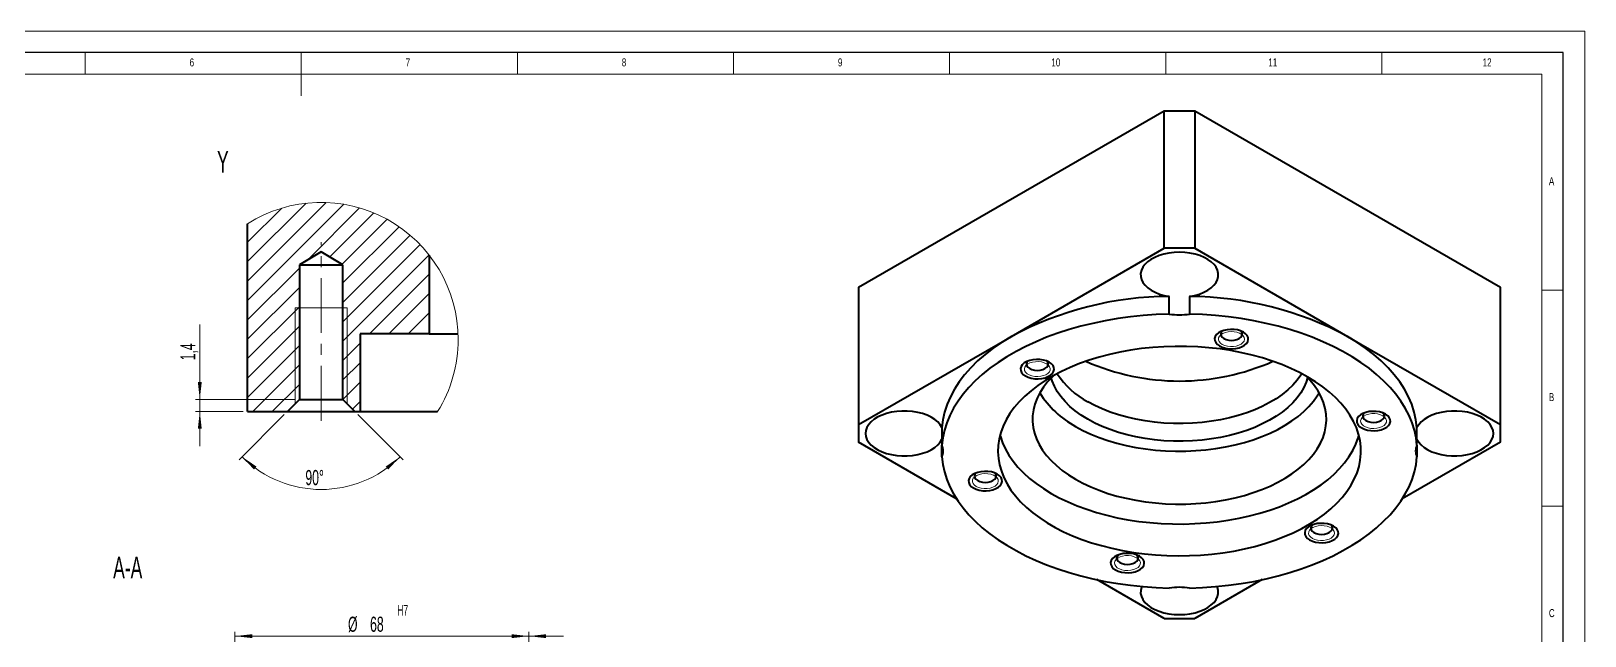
# Model space of a CAD drawing. Header units: millimetres. Extents: x 0 to 594, y 0 to 420.
# Drawn here: x 234.5 to 594, y 279.9 to 420 of the extents above; entities that cross this region are included whole.
import ezdxf

# ---------------------------------------------------------------- set-up
doc = ezdxf.new("R2010")
doc.units = ezdxf.units.MM
doc.linetypes.add('CENTERX2', pattern=[20.32, 12.7, -2.54, 2.54, -2.54])
doc.styles.add('SLDTEXTSTYLE1', font='TXT', dxfattribs={"width": 0.605})
doc.styles.add('SLDTEXTSTYLE3', font='TXT', dxfattribs={"width": 0.75})
doc.dimstyles.new('SLDDIMSTYLE14', dxfattribs={"dimtxt": 3.5, "dimasz": 4, "dimexe": 0, "dimexo": 0.0625, "dimgap": 0.875, "dimtad": 1, "dimlfac": 0.5, "dimrnd": 1e-09, "dimzin": 12, "dimdsep": 46, "dimtxsty": 'SLDTEXTSTYLE1', "dimsah": 1, "dimcen": 0.09, "dimadec": 0, "dimazin": 0, "dimtfac": 1, "dimtdec": 1, "dimtofl": 0, "dimtmove": 0, "dimatfit": 3, "dimfxl": 1, "dimfrac": 2, "dimtolj": 1, "dimtzin": 12, "dimarcsym": 0})
doc.dimstyles.new('SLDDIMSTYLE15', dxfattribs={"dimtxt": 3.5, "dimasz": 4, "dimexe": 0, "dimexo": 0.0625, "dimgap": 0.875, "dimtad": 1, "dimdec": 4, "dimlfac": 0.5, "dimzin": 12, "dimdsep": 46, "dimtxsty": 'SLDTEXTSTYLE1', "dimsah": 1, "dimcen": 0.09, "dimazin": 0, "dimtfac": 1, "dimtdec": 1, "dimtofl": 0, "dimtmove": 0, "dimatfit": 3, "dimfxl": 1, "dimfrac": 2, "dimtolj": 1, "dimtzin": 12, "dimarcsym": 0})
doc.dimstyles.new('SLDDIMSTYLE3', dxfattribs={"dimtxt": 3.5, "dimasz": 4, "dimexe": 0, "dimexo": 0.0625, "dimgap": 0.875, "dimtad": 1, "dimrnd": 1e-09, "dimzin": 12, "dimdsep": 46, "dimtxsty": 'SLDTEXTSTYLE1', "dimsah": 1, "dimcen": 0.09, "dimadec": 0, "dimazin": 0, "dimtfac": 1, "dimtdec": 1, "dimtofl": 0, "dimtmove": 0, "dimatfit": 3, "dimfxl": 1, "dimfrac": 2, "dimtolj": 1, "dimtzin": 12, "dimarcsym": 0})

# ---------------------------------------------------------------- blocks, each defined once
blk = doc.blocks.new('*D27')
at = {"color": 7, "linetype": 'Continuous', "lineweight": 15}
for p, q in [((281.65, 222.9), (281.65, 280.9)), ((349.65, 222.9), (349.65, 280.9)), ((281.65, 279.9), (349.65, 279.9)), ((349.65, 279.9), (357.65, 279.9))]:
    blk.add_line(p, q, dxfattribs=at)
for points in [[(281.65, 279.9), (285.65, 279.45), (285.65, 280.35)], [(349.65, 279.9), (345.65, 280.35), (345.65, 279.45)], [(349.65, 279.9), (353.65, 279.45), (353.65, 280.35)]]:
    blk.add_solid(points, dxfattribs=at)
at = {"color": 7, "linetype": 'Continuous', "lineweight": 15, "attachment_point": 1, "style": 'SLDTEXTSTYLE1'}
for s, insert, char_height in [('%%c', (307.82, 284.41), 3.5), ('68', (312.92, 284.41), 3.5), ('H7', (319.19, 287.11), 2.45)]:
    blk.add_mtext(s, dxfattribs=dict(at, insert=insert, char_height=char_height))
blk = doc.blocks.new('SW_HATCH_0')
at = {"color": 0, "linetype": 'Continuous', "lineweight": 0}
for p, q in [((0, -8.98), (18.19, 9.21)), ((0, -4.49), (13.53, 9.04)), ((0, -13.47), (22.26, 8.79)), ((0, 0), (7.9, 7.9)), ((13.92, -4.04), (25.91, 7.95)), ((19.04, -3.41), (29.23, 6.78)), ((21.84, -5.1), (32.26, 5.32)), ((22, -9.43), (35.04, 3.61)), ((22, -13.92), (37.58, 1.65)), ((22, -18.41), (39.89, -0.52)), ((22, -22.9), (41.97, -2.93)), ((0, -17.96), (12, -5.96)), ((0, -22.45), (12, -10.45)), ((28.2, -21.19), (42, -7.39)), ((32.69, -21.19), (42, -11.88)), ((0, -26.94), (12, -14.94)), ((37.18, -21.19), (42, -16.37)), ((0, -31.43), (12, -19.43)), ((41.67, -21.19), (42, -20.86)), ((0, -35.92), (12, -23.92)), ((22, -27.39), (26, -23.39)), ((1.22, -39.19), (12, -28.41)), ((22, -31.88), (26, -27.88)), ((5.71, -39.19), (12, -32.9)), ((22, -36.37), (26, -32.37)), ((24.23, -38.63), (26, -36.86))]:
    blk.add_line(p, q, dxfattribs=at)
blk = doc.blocks.new('*D84')
at = {"color": 7, "linetype": 'Continuous', "lineweight": 15}
for p, q in [((273.52, 334.71), (273.52, 352.02)), ((295.59, 334.71), (272.52, 334.71)), ((273.52, 334.71), (273.52, 331.91)), ((283.59, 331.91), (272.52, 331.91)), ((273.52, 331.91), (273.52, 323.91))]:
    blk.add_line(p, q, dxfattribs=at)
for points in [[(273.52, 334.71), (273.97, 338.71), (273.07, 338.71)], [(273.52, 331.91), (273.07, 327.91), (273.97, 327.91)]]:
    blk.add_solid(points, dxfattribs=at)
at = {"color": 7, "linetype": 'Continuous', "lineweight": 15, "insert": (269.01, 343.76), "char_height": 3.5, "attachment_point": 1, "rotation": 90, "style": 'SLDTEXTSTYLE1'}
blk.add_mtext('1,4', dxfattribs=at)
blk = doc.blocks.new('*D85')
at = {"color": 7, "linetype": 'Continuous', "lineweight": 15}
for p, q in [((293.08, 331.2), (282.61, 320.72)), ((310.1, 331.2), (320.57, 320.72))]:
    blk.add_line(p, q, dxfattribs=at)
blk.add_arc((301.59, 339.71), 25.85, 225, 315, dxfattribs=at)
for points in [[(283.31, 321.43), (286.06, 318.48), (286.64, 319.17)], [(319.86, 321.43), (316.53, 319.17), (317.12, 318.48)]]:
    blk.add_solid(points, dxfattribs=at)
at = {"color": 7, "linetype": 'Continuous', "lineweight": 15, "insert": (297.95, 318.37), "char_height": 3.5, "attachment_point": 1, "style": 'SLDTEXTSTYLE1'}
blk.add_mtext('90°', dxfattribs=at)

msp = doc.modelspace()

# ---------------------------------------------------------------- linework, layer by layer
at = {"color": 7, "linetype": 'Continuous', "lineweight": 0}
for p, q in [((594, 420), (0, 420)), ((594, 77.25), (594, 420)), ((247, 410), (247, 415)), ((297, 415), (297, 405)), ((347, 410), (347, 415)), ((397, 415), (397, 410)), ((447, 410), (447, 415)), ((497, 415), (497, 410)), ((547, 410), (547, 415)), ((584, 410), (10, 410)), ((584, 74.25), (584, 410)), ((584, 360), (589, 360)), ((295.58888, 355.90523), (295.58888, 333.70523)), ((296.58888, 355.90523), (295.58888, 355.90523)), ((306.58888, 355.90523), (296.58888, 355.90523)), ((307.58888, 355.90523), (306.58888, 355.90523)), ((307.58888, 333.70523), (307.58888, 355.90523)), ((589, 310), (584, 310))]:
    msp.add_line(p, q, dxfattribs=at)
at = {"color": 7, "linetype": 'Continuous', "lineweight": 30}
for p, q in [((589, 415), (5, 415)), ((589, 74.25), (589, 415))]:
    msp.add_line(p, q, dxfattribs=at)
at = {"color": 7, "linetype": 'Continuous', "lineweight": 40}
for p, q in [((425.94128, 360.72341), (496.65196, 401.54382)), ((496.65196, 369.69873), (496.65196, 401.54382)), ((496.65196, 401.54382), (503.72302, 401.54382)), ((503.72302, 401.54382), (503.72302, 369.69873)), ((503.72302, 401.54382), (574.4337, 360.72341)), ((284.58888, 341.90523), (284.58888, 375.39132)), ((301.58888, 368.90954), (296.58888, 365.90523)), ((306.58888, 365.90523), (301.58888, 368.90954)), ((326.58888, 368.1359), (326.58888, 349.90523)), ((461.29662, 349.28853), (496.65196, 369.69873)), ((503.72302, 369.69873), (496.65196, 369.69873)), ((503.72302, 369.69873), (539.07836, 349.28853)), ((296.58888, 365.90523), (296.58888, 334.70523)), ((296.58888, 365.90523), (306.58888, 365.90523)), ((306.58888, 334.70523), (306.58888, 365.90523)), ((425.94128, 360.72341), (425.94128, 328.87832)), ((574.4337, 328.87832), (574.4337, 360.72341)), ((497.84407, 354.47659), (497.84407, 358.55929)), ((502.53091, 358.55929), (502.53091, 354.47659)), ((326.58888, 349.90523), (310.58888, 349.90523)), ((310.58888, 349.90523), (310.58888, 331.90523)), ((326.58888, 349.90523), (333.2849, 349.90523)), ((425.94128, 328.87832), (461.29662, 349.28853)), ((539.07836, 349.28853), (574.4337, 328.87832)), ((284.58888, 331.90523), (284.58888, 341.90523)), ((296.58888, 334.70523), (293.78888, 331.90523)), ((296.58888, 334.70523), (306.58888, 334.70523)), ((309.38889, 331.90523), (306.58888, 334.70523)), ((284.58888, 331.90523), (293.78888, 331.90523)), ((293.78888, 331.90523), (309.38889, 331.90523)), ((309.38889, 331.90523), (310.58888, 331.90523)), ((310.58888, 331.90523), (328.55776, 331.90523)), ((425.94128, 328.87832), (425.94128, 324.79628)), ((445.23743, 328.19013), (445.23743, 324.10742)), ((555.13754, 324.10742), (555.13754, 328.19013)), ((574.4337, 324.79628), (574.4337, 328.87832)), ((448.62962, 311.69858), (425.94128, 324.79628)), ((445.23743, 321.40177), (445.23743, 324.10742)), ((574.4337, 324.79628), (551.74536, 311.69858)), ((555.13754, 324.10742), (555.13754, 321.40177)), ((496.65196, 283.97588), (481.03583, 292.99087)), ((519.33915, 292.99087), (503.72302, 283.97588)), ((496.65196, 283.97588), (503.72302, 283.97588))]:
    msp.add_line(p, q, dxfattribs=at)
at = {"color": 7, "linetype": 'CENTERX2', "lineweight": 0}
msp.add_line((301.58888, 329.78122), (301.58888, 371.11572), dxfattribs=at)
at = {"color": 7, "linetype": 'Continuous', "lineweight": 40, "flags": 128}
for points in [[(502.53091, 358.55929), (503.69616, 358.79117), (504.79561, 359.11277), (505.80864, 359.51808), (506.71624, 359.99949), (507.5014, 360.54797), (508.14938, 361.15324), (508.64803, 361.80393), (508.98802, 362.48786), (509.16294, 363.19219), (509.16953, 363.90371), (509.00767, 364.60907), (508.68038, 365.29506), (508.19381, 365.9488), (507.55708, 366.55803), (506.78213, 367.11132), (505.8835, 367.59831), (504.87804, 368.00985), (503.78461, 368.33823), (502.62372, 368.57728), (501.41714, 368.72253), (500.18749, 368.77126), (498.95784, 368.72253), (497.75126, 368.57728), (496.59037, 368.33823), (495.49694, 368.00985), (494.49148, 367.59831), (493.59285, 367.11132), (492.8179, 366.55803), (492.18117, 365.9488), (491.6946, 365.29506), (491.36731, 364.60907), (491.20545, 363.90371), (491.21204, 363.19219), (491.38696, 362.48786), (491.72695, 361.80393), (492.2256, 361.15324), (492.87358, 360.54797), (493.65874, 359.99949), (494.56634, 359.51808), (495.57937, 359.11277), (496.67882, 358.79117), (497.84407, 358.55929)], [(497.84407, 354.47659), (494.82576, 354.35419), (491.82368, 354.13615), (488.8469, 353.82314), (485.90446, 353.4161), (483.00523, 352.91627), (480.15801, 352.32514), (477.37141, 351.64453), (474.65387, 350.87648), (472.0136, 350.02331), (469.4586, 349.08762), (466.99659, 348.07223), (464.63505, 346.98022), (462.3811, 345.81489), (460.24157, 344.57977), (458.22294, 343.27859), (456.33131, 341.91529), (454.57242, 340.49401), (452.95157, 339.01904), (451.47369, 337.49485), (450.14324, 335.92604), (448.96425, 334.31737), (447.94029, 332.6737), (447.07445, 331.00002), (446.36936, 329.30138), (445.82715, 327.58292), (445.44946, 325.84986), (445.23743, 324.10742)], [(555.13754, 324.10742), (554.92552, 325.84986), (554.54783, 327.58292), (554.00562, 329.30138), (553.30053, 331.00002), (552.43469, 332.6737), (551.41073, 334.31737), (550.23174, 335.92604), (548.90129, 337.49485), (547.42341, 339.01904), (545.80256, 340.49401), (544.04367, 341.91529), (542.15204, 343.27859), (540.13341, 344.57977), (537.99388, 345.81489), (535.73993, 346.98022), (533.37838, 348.07223), (530.91638, 349.08762), (528.36138, 350.02331), (525.72111, 350.87648), (523.00357, 351.64453), (520.21697, 352.32514), (517.36975, 352.91627), (514.47052, 353.4161), (511.52808, 353.82314), (508.5513, 354.13615), (505.54922, 354.35419), (502.53091, 354.47659)], [(461.29662, 349.28853), (459.13919, 347.9698), (457.11574, 346.5821), (455.23286, 345.12995), (453.4967, 343.61811), (451.91292, 342.0515), (450.4867, 340.43524), (449.22269, 338.77459), (448.12501, 337.07498), (447.19725, 335.34197), (446.44244, 333.58119), (445.86304, 331.7984), (445.46093, 329.99943), (445.23743, 328.19013)], [(514.98029, 350.27579), (514.34667, 350.572), (513.62021, 350.78568), (512.83267, 350.9075), (512.01846, 350.93213), (511.21318, 350.8585), (510.45201, 350.68983), (509.76823, 350.43348), (509.19171, 350.10066), (508.74765, 349.70592), (508.45546, 349.2665), (508.32792, 348.80162), (508.37059, 348.33159), (508.58161, 347.87696), (508.95176, 347.45758), (509.46486, 347.0918), (510.09848, 346.79559), (510.82494, 346.58191), (511.61248, 346.46009), (512.42669, 346.43546), (513.23197, 346.50909), (513.99314, 346.67776), (514.67693, 346.93411), (515.25344, 347.26693), (515.6975, 347.66167), (515.98969, 348.10108), (516.11723, 348.56596), (516.07456, 349.03599), (515.86354, 349.49063), (515.49339, 349.91001), (514.98029, 350.27579)], [(510.07052, 350.56141), (510.05751, 350.54856), (509.80776, 350.20048), (509.72258, 349.82695), (509.80776, 349.45342), (510.05751, 349.10534), (510.45481, 348.80644), (510.97258, 348.57709), (511.57553, 348.43291), (512.22258, 348.38373), (512.86962, 348.43291), (513.47258, 348.57709), (513.99034, 348.80644), (514.38764, 349.10534), (514.63739, 349.45342), (514.72258, 349.82695), (514.63739, 350.20048), (514.38764, 350.54856), (514.37463, 350.56141)], [(555.13754, 328.19013), (554.91405, 329.99943), (554.51194, 331.7984), (553.93254, 333.58119), (553.17773, 335.34197), (552.24997, 337.07498), (551.15229, 338.77459), (549.88828, 340.43524), (548.46206, 342.0515), (546.87828, 343.61811), (545.14212, 345.12995), (543.25924, 346.5821), (541.23579, 347.9698), (539.07836, 349.28853)], [(529.88597, 339.89917), (527.98218, 340.93188), (525.97086, 341.89426), (523.85978, 342.78259), (521.65712, 343.59345), (519.3714, 344.32367), (517.01146, 344.97046), (514.58643, 345.53129), (512.10569, 346.00401), (509.57885, 346.38677), (507.01567, 346.67811), (504.42608, 346.8769), (501.82008, 346.98236), (499.20778, 346.99408), (496.59925, 346.91203), (494.00462, 346.73652), (491.4339, 346.46823), (488.89705, 346.1082), (486.40388, 345.65781), (483.96404, 345.11881), (481.58696, 344.4933), (479.28184, 343.78368), (477.0576, 342.9927), (474.92285, 342.12342), (472.88584, 341.17922), (470.95446, 340.16372), (469.13618, 339.08088), (467.43802, 337.93487), (465.86657, 336.73014), (464.42789, 335.47134), (463.12757, 334.16333), (461.97062, 332.81119), (460.96153, 331.42014), (460.10419, 329.99557), (459.40193, 328.54298), (458.85746, 327.068), (458.47288, 325.57633), (458.2497, 324.07375), (458.18876, 322.56606), (458.29031, 321.0591), (458.55395, 319.5587), (458.97866, 318.07066), (459.5628, 316.60075), (460.30411, 315.15464), (461.19972, 313.73794), (462.24616, 312.35611), (463.4394, 311.01452), (464.7748, 309.71835), (466.24721, 308.47262), (467.85093, 307.28214), (469.57975, 306.15151), (471.42699, 305.08513), (473.38549, 304.0871), (475.4477, 303.16129), (477.6056, 302.31129), (479.85088, 301.54037), (482.17484, 300.85154), (484.56848, 300.24744), (487.02255, 299.73041), (489.52755, 299.30246), (492.07379, 298.96525), (494.65142, 298.72006), (497.25048, 298.56787), (499.86089, 298.50925), (502.47257, 298.54443), (505.07541, 298.67327), (507.65933, 298.89528), (510.21435, 299.20959), (512.73058, 299.615), (515.19828, 300.10993), (517.60791, 300.69247), (519.95014, 301.36036), (522.21591, 302.11102), (524.39646, 302.94155), (526.48335, 303.84873), (528.46851, 304.82906), (530.34425, 305.87873), (532.10332, 306.99369), (533.73892, 308.16963), (535.24471, 309.402), (536.61487, 310.68602), (537.8441, 312.01674), (538.92764, 313.389), (539.86131, 314.79749), (540.64149, 316.23677), (541.26516, 317.70126), (541.7299, 319.1853), (542.03393, 320.68315), (542.17606, 322.18902), (542.15575, 323.69707), (541.97307, 325.20148), (541.62872, 326.69642), (541.12405, 328.17612), (540.46101, 329.63483), (539.64215, 331.06693), (538.67065, 332.46687), (537.55027, 333.82923), (536.28534, 335.14875), (534.88076, 336.42032), (533.34195, 337.63902), (531.67487, 338.80013), (529.88597, 339.89917)], [(470.06474, 343.32808), (469.43112, 343.62429), (468.70466, 343.83797), (467.91712, 343.95979), (467.10291, 343.98442), (466.29763, 343.91079), (465.53646, 343.74212), (464.85267, 343.48577), (464.27616, 343.15295), (463.8321, 342.75821), (463.53991, 342.3188), (463.41237, 341.85392), (463.45504, 341.38389), (463.66606, 340.92925), (464.03621, 340.50987), (464.54931, 340.14409), (465.18293, 339.84789), (465.90939, 339.6342), (466.69693, 339.51238), (467.51113, 339.48775), (468.31642, 339.56138), (469.07759, 339.73005), (469.76138, 339.9864), (470.33789, 340.31922), (470.78195, 340.71396), (471.07414, 341.15338), (471.20168, 341.61826), (471.15901, 342.08829), (470.94799, 342.54292), (470.57784, 342.9623), (470.06474, 343.32808)], [(465.15497, 343.61371), (465.14196, 343.60085), (464.89221, 343.25278), (464.80702, 342.87924), (464.89221, 342.50571), (465.14196, 342.15763), (465.53926, 341.85873), (466.05702, 341.62938), (466.65998, 341.4852), (467.30703, 341.43602), (467.95407, 341.4852), (468.55702, 341.62938), (469.07479, 341.85873), (469.47209, 342.15763), (469.72184, 342.50571), (469.80703, 342.87924), (469.72184, 343.25278), (469.47209, 343.60085), (469.45908, 343.61371)], [(471.0464, 340.21502), (470.79166, 339.96622), (469.68301, 338.77195), (468.71973, 337.53637), (467.90641, 336.26537), (467.24692, 334.965), (466.74441, 333.64147), (466.40127, 332.30108), (466.21914, 330.95022), (466.19889, 329.59532), (466.3406, 328.24284), (466.64361, 326.89922), (467.10647, 325.57088), (467.72698, 324.26414), (468.50218, 322.98523), (469.42837, 321.74023), (470.50114, 320.53509), (471.71538, 319.37555), (473.06531, 318.26713), (474.54448, 317.21512), (476.14586, 316.22453)], [(478.97429, 330.10546), (477.46557, 331.0433), (476.08095, 332.04292), (474.82799, 333.09883), (473.71353, 334.20528), (472.74367, 335.35622), (471.9237, 336.54537), (471.25809, 337.76622), (470.75049, 339.01213), (470.53844, 339.7103)], [(476.14586, 316.22453), (477.8618, 315.30007), (479.68414, 314.44617), (481.60418, 313.66687), (483.61279, 312.9659), (485.70037, 312.3466), (487.857, 311.81192), (490.07239, 311.36441), (492.33598, 311.0062), (494.63698, 310.739), (496.96444, 310.56407), (499.30725, 310.48226), (501.65426, 310.49396), (503.99428, 310.5991), (506.31616, 310.79719), (508.60883, 311.08728), (510.86138, 311.46799), (513.06305, 311.93751), (515.20337, 312.4936), (517.27213, 313.13361), (519.25948, 313.85449), (521.15593, 314.6528), (522.95247, 315.52474), (524.64051, 316.46615), (526.21203, 317.47256), (527.65953, 318.53915), (528.97611, 319.66086), (530.1555, 320.83232), (531.19208, 322.04797), (532.08091, 323.30201), (532.81776, 324.58846), (533.3991, 325.90119), (533.82218, 327.23395), (534.08497, 328.58038), (534.18622, 329.93407), (534.12546, 331.28856), (533.90296, 332.63741), (533.5198, 333.97418), (532.97779, 335.29251), (532.27952, 336.58611), (531.42832, 337.84882), (530.42824, 339.07461), (529.32858, 340.21502)], [(528.47964, 340.67428), (528.2606, 340.32755), (527.4027, 339.14736), (526.39616, 338.00696), (525.24648, 336.91259), (523.95994, 335.87022), (522.54356, 334.88555), (521.00507, 333.96396), (519.35289, 333.11047), (517.59604, 332.32975), (515.7441, 331.62607), (513.8072, 331.00327), (511.79592, 330.46474), (509.72123, 330.01344), (507.59448, 329.65182), (505.42726, 329.38186), (503.23144, 329.20503), (501.01898, 329.1223), (498.80199, 329.13413), (496.59256, 329.24044), (494.40276, 329.44066), (492.24456, 329.7337), (490.12975, 330.11794), (488.06986, 330.5913), (486.07616, 331.15119), (484.15952, 331.79455), (482.33043, 332.51787), (480.59887, 333.3172), (478.97429, 334.18816)], [(529.83654, 339.7103), (529.51257, 338.69867), (528.96517, 337.4584), (528.2606, 336.24485), (527.4027, 335.06465), (526.39616, 333.92425), (525.24648, 332.82988), (523.95994, 331.78752), (522.54356, 330.80285), (521.00507, 329.88125), (519.35289, 329.02777), (517.59604, 328.24705), (515.7441, 327.54337), (513.8072, 326.92056), (511.79592, 326.38204), (509.72123, 325.93073), (507.59448, 325.56911), (505.42726, 325.29915), (503.23144, 325.12233), (501.01898, 325.0396), (498.80199, 325.05142), (496.59256, 325.15774), (494.40276, 325.35796), (492.24456, 325.65099), (490.12975, 326.03524), (488.06986, 326.5086), (486.07616, 327.06849), (484.15952, 327.71185), (482.33043, 328.43517), (480.59887, 329.23449), (478.97429, 330.10546)], [(476.14586, 328.47264), (477.8618, 327.54818), (479.68414, 326.69428), (481.60418, 325.91498), (483.61279, 325.21401), (485.70037, 324.59471), (487.857, 324.06004), (490.07239, 323.61252), (492.33598, 323.25431), (494.63698, 322.98711), (496.96444, 322.81218), (499.30725, 322.73037), (501.65426, 322.74207), (503.99428, 322.84721), (506.31616, 323.0453), (508.60883, 323.33539), (510.86138, 323.71611), (513.06305, 324.18563), (515.20337, 324.74172), (517.27213, 325.38172), (519.25948, 326.1026), (521.15593, 326.90091), (522.95247, 327.77285), (524.64051, 328.71427), (526.21203, 329.72067), (527.65953, 330.78726), (528.97611, 331.90897), (530.1555, 333.08044), (531.19208, 334.29608), (532.08091, 335.55012), (532.49017, 336.22752)], [(445.23743, 328.19013), (444.83578, 328.86282), (444.27868, 329.49752), (443.57658, 330.08232), (442.74267, 330.60627), (441.79257, 331.05953), (440.74411, 331.4336), (439.61695, 331.72147), (438.43223, 331.91774), (437.21216, 332.01872), (435.97964, 332.02253), (434.75778, 331.92908), (433.56949, 331.74014), (432.43706, 331.45925), (431.38172, 331.09167), (430.42328, 330.64431), (429.5797, 330.12554), (428.86682, 329.5451), (428.29799, 328.91388), (427.88389, 328.24371), (427.63228, 327.54716), (427.54788, 326.8373), (427.63228, 326.12744), (427.88389, 325.4309), (428.29799, 324.76073), (428.86682, 324.1295), (429.5797, 323.54906), (430.42328, 323.0303), (431.38172, 322.58293), (432.43706, 322.21535), (433.56949, 321.93446), (434.75778, 321.74552), (435.97964, 321.65208), (437.21216, 321.65588), (438.43223, 321.75687), (439.61695, 321.95314), (440.74411, 322.241), (441.79257, 322.61507), (442.74267, 323.06833), (443.57658, 323.59228), (444.27868, 324.17709), (444.83578, 324.81179), (445.23743, 325.48448)], [(547.86076, 331.2943), (547.22713, 331.59051), (546.50068, 331.80419), (545.71314, 331.92601), (544.89893, 331.95064), (544.09365, 331.87701), (543.33248, 331.70834), (542.64869, 331.45199), (542.07217, 331.11917), (541.62812, 330.72443), (541.33593, 330.28502), (541.20839, 329.82014), (541.25106, 329.35011), (541.46208, 328.89547), (541.83222, 328.47609), (542.34532, 328.11031), (542.97895, 327.8141), (543.7054, 327.60042), (544.49295, 327.4786), (545.30715, 327.45397), (546.11243, 327.5276), (546.8736, 327.69627), (547.55739, 327.95262), (548.13391, 328.28544), (548.57797, 328.68018), (548.87015, 329.11959), (548.9977, 329.58447), (548.95502, 330.05451), (548.744, 330.50914), (548.37386, 330.92852), (547.86076, 331.2943)], [(542.95098, 331.57992), (542.93798, 331.56707), (542.68823, 331.21899), (542.60304, 330.84546), (542.68823, 330.47193), (542.93798, 330.12385), (543.33527, 329.82495), (543.85304, 329.5956), (544.45599, 329.45142), (545.10304, 329.40224), (545.75009, 329.45142), (546.35304, 329.5956), (546.87081, 329.82495), (547.2681, 330.12385), (547.51786, 330.47193), (547.60304, 330.84546), (547.51785, 331.21899), (547.2681, 331.56707), (547.2551, 331.57992)], [(555.13754, 325.48448), (555.5392, 324.81179), (556.0963, 324.17709), (556.7984, 323.59228), (557.63231, 323.06833), (558.58241, 322.61507), (559.63087, 322.241), (560.75803, 321.95314), (561.94275, 321.75687), (563.16282, 321.65588), (564.39534, 321.65208), (565.6172, 321.74552), (566.80549, 321.93446), (567.93792, 322.21535), (568.99326, 322.58293), (569.9517, 323.0303), (570.79528, 323.54906), (571.50816, 324.1295), (572.07699, 324.76073), (572.49109, 325.4309), (572.7427, 326.12744), (572.8271, 326.8373), (572.7427, 327.54716), (572.49109, 328.24371), (572.07699, 328.91388), (571.50816, 329.5451), (570.79528, 330.12554), (569.9517, 330.64431), (568.99326, 331.09167), (567.93792, 331.45925), (566.80549, 331.74014), (565.6172, 331.92908), (564.39534, 332.02253), (563.16282, 332.01872), (561.94275, 331.91774), (560.75803, 331.72147), (559.63087, 331.4336), (558.58241, 331.05953), (557.63231, 330.60627), (556.7984, 330.08232), (556.0963, 329.49752), (555.5392, 328.86282), (555.13754, 328.19013)], [(458.67259, 326.42903), (458.74626, 326.16164), (459.25092, 324.68195), (459.91397, 323.22323), (460.73283, 321.79113), (461.70433, 320.3912), (462.82471, 319.02883), (464.08964, 317.70931), (465.49422, 316.43774), (467.03303, 315.21905), (468.70011, 314.05793), (470.48901, 312.9589)], [(470.48901, 312.9589), (472.3928, 311.92619), (474.40412, 310.96381), (476.5152, 310.07547), (478.71786, 309.26462), (481.00358, 308.53439), (483.36352, 307.88761), (485.78855, 307.32677), (488.26929, 306.85406), (490.79613, 306.47129), (493.35931, 306.17995), (495.9489, 305.98117), (498.5549, 305.87571), (501.1672, 305.86398), (503.77572, 305.94603), (506.37036, 306.12154), (508.94108, 306.38983), (511.47793, 306.74987), (513.9711, 307.20026), (516.41094, 307.73925), (518.78802, 308.36477), (521.09314, 309.07439), (523.31737, 309.86537), (525.45213, 310.73464), (527.48914, 311.67885), (529.42052, 312.69434), (531.2388, 313.77718), (532.93696, 314.92319), (534.50841, 316.12792), (535.94709, 317.38673), (537.24741, 318.69473), (538.40436, 320.04687), (539.41345, 321.43792), (540.27079, 322.86249), (540.97305, 324.31508), (541.51752, 325.79006), (541.70239, 326.42903)], [(445.23743, 321.40177), (445.44946, 319.65934), (445.82715, 317.92627), (446.36936, 316.20782), (447.07445, 314.50918), (447.94029, 312.83549), (448.96425, 311.19183), (450.14324, 309.58316), (451.47369, 308.01435), (452.95157, 306.49016), (454.57242, 305.01519), (456.33131, 303.5939), (458.22294, 302.23061), (460.24157, 300.92943), (462.3811, 299.69431), (464.63505, 298.52898), (466.99659, 297.43697), (469.4586, 296.42158), (472.0136, 295.48588), (474.65387, 294.63272), (477.37141, 293.86467), (480.15801, 293.18405), (483.00523, 292.59293), (485.90446, 292.09309), (488.8469, 291.68605), (491.82368, 291.37304), (494.82576, 291.15501), (497.84407, 291.03261)], [(502.53091, 291.03261), (505.54922, 291.15501), (508.5513, 291.37304), (511.52808, 291.68605), (514.47052, 292.09309), (517.36975, 292.59293), (520.21697, 293.18405), (523.00357, 293.86467), (525.72111, 294.63272), (528.36138, 295.48588), (530.91638, 296.42158), (533.37838, 297.43697), (535.73993, 298.52898), (537.99388, 299.69431), (540.13341, 300.92943), (542.15204, 302.23061), (544.04367, 303.5939), (545.80256, 305.01519), (547.42341, 306.49016), (548.90129, 308.01435), (550.23174, 309.58316), (551.41073, 311.19183), (552.43469, 312.83549), (553.30053, 314.50918), (554.00562, 316.20782), (554.54783, 317.92627), (554.92552, 319.65934), (555.13754, 321.40177)], [(458.02966, 317.39889), (457.39603, 317.69509), (456.66958, 317.90878), (455.88203, 318.03059), (455.06783, 318.05523), (454.26255, 317.9816), (453.50138, 317.81292), (452.81759, 317.55657), (452.24107, 317.22376), (451.79701, 316.82902), (451.50483, 316.3896), (451.37728, 315.92472), (451.41995, 315.45469), (451.63097, 315.00005), (452.00112, 314.58068), (452.51422, 314.2149), (453.14785, 313.91869), (453.8743, 313.70501), (454.66184, 313.58319), (455.47605, 313.55856), (456.28133, 313.63218), (457.0425, 313.80086), (457.72629, 314.05721), (458.30281, 314.39003), (458.74686, 314.78477), (459.03905, 315.22418), (459.16659, 315.68906), (459.12392, 316.15909), (458.9129, 316.61373), (458.54276, 317.0331), (458.02966, 317.39889)], [(453.11988, 317.68451), (453.10688, 317.67166), (452.85712, 317.32358), (452.77194, 316.95005), (452.85713, 316.57652), (453.10688, 316.22844), (453.50417, 315.92954), (454.02194, 315.70018), (454.62489, 315.55601), (455.27194, 315.50683), (455.91899, 315.55601), (456.52194, 315.70018), (457.03971, 315.92954), (457.437, 316.22844), (457.68675, 316.57652), (457.77194, 316.95005), (457.68675, 317.32358), (457.437, 317.67166), (457.42399, 317.68451)], [(535.82567, 305.36511), (535.19205, 305.66131), (534.46559, 305.87499), (533.67805, 305.99681), (532.86385, 306.02145), (532.05856, 305.94782), (531.29739, 305.77914), (530.6136, 305.52279), (530.03708, 305.18998), (529.59303, 304.79523), (529.30084, 304.35582), (529.1733, 303.89094), (529.21597, 303.42091), (529.42699, 302.96627), (529.79714, 302.5469), (530.31024, 302.18111), (530.94386, 301.88491), (531.67032, 301.67123), (532.45786, 301.54941), (533.27207, 301.52477), (534.07735, 301.5984), (534.83852, 301.76708), (535.5223, 302.02343), (536.09882, 302.35624), (536.54288, 302.75099), (536.83507, 303.1904), (536.96261, 303.65528), (536.91994, 304.12531), (536.70892, 304.57995), (536.33877, 304.99932), (535.82567, 305.36511)], [(530.9159, 305.65073), (530.90289, 305.63788), (530.65314, 305.2898), (530.56795, 304.91627), (530.65314, 304.54273), (530.90289, 304.19466), (531.30019, 303.89576), (531.81795, 303.6664), (532.42091, 303.52222), (533.06796, 303.47305), (533.715, 303.52222), (534.31796, 303.6664), (534.83572, 303.89576), (535.23302, 304.19466), (535.48277, 304.54273), (535.56795, 304.91627), (535.48277, 305.2898), (535.23302, 305.63788), (535.22001, 305.65073)], [(490.91012, 298.4174), (490.2765, 298.7136), (489.55004, 298.92729), (488.7625, 299.04911), (487.94829, 299.07374), (487.14301, 299.00011), (486.38184, 298.83143), (485.69805, 298.57509), (485.12154, 298.24227), (484.67748, 297.84753), (484.38529, 297.40811), (484.25775, 296.94323), (484.30042, 296.4732), (484.51144, 296.01856), (484.88159, 295.59919), (485.39469, 295.23341), (486.02831, 294.9372), (486.75477, 294.72352), (487.54231, 294.6017), (488.35652, 294.57707), (489.1618, 294.6507), (489.92297, 294.81937), (490.60675, 295.07572), (491.18327, 295.40854), (491.62733, 295.80328), (491.91952, 296.24269), (492.04706, 296.70757), (492.00439, 297.1776), (491.79337, 297.63224), (491.42322, 298.05162), (490.91012, 298.4174)], [(486.00035, 298.70302), (485.98734, 298.69017), (485.73759, 298.34209), (485.6524, 297.96856), (485.73759, 297.59503), (485.98734, 297.24695), (486.38464, 296.94805), (486.90241, 296.7187), (487.50536, 296.57452), (488.1524, 296.52534), (488.79945, 296.57452), (489.4024, 296.7187), (489.92017, 296.94805), (490.31747, 297.24695), (490.56722, 297.59503), (490.6524, 297.96856), (490.56722, 298.34209), (490.31747, 298.69017), (490.30446, 298.70302)], [(491.47629, 291.40455), (491.38696, 291.18675), (491.21204, 290.48242), (491.20545, 289.7709), (491.36731, 289.06553), (491.6946, 288.37955), (492.18117, 287.72581), (492.8179, 287.11658), (493.59285, 286.56328), (494.49148, 286.0763), (495.49694, 285.66475), (496.59037, 285.33638), (497.75126, 285.09732), (498.95784, 284.95207), (500.18749, 284.90335), (501.41714, 284.95207), (502.62372, 285.09732), (503.78461, 285.33638), (504.87804, 285.66475), (505.8835, 286.0763), (506.78213, 286.56328), (507.55708, 287.11658), (508.19381, 287.72581), (508.68038, 288.37955), (509.00767, 289.06553), (509.16953, 289.7709), (509.16294, 290.48242), (508.98802, 291.18675), (508.89869, 291.40455)]]:
    msp.add_lwpolyline(points, dxfattribs=at)
at = {"color": 7, "linetype": 'Continuous', "lineweight": 0, "flags": 128}
for points in [[(515.12035, 348.23556), (514.86318, 347.86185), (514.46365, 347.53246), (513.9433, 347.26513), (513.33019, 347.07429), (512.65737, 346.97022), (511.96111, 346.95852), (511.27894, 347.03983), (510.64764, 347.20978), (510.10125, 347.45918), (509.66922, 347.77461), (509.37485, 348.13904), (509.23399, 348.53285), (509.25425, 348.9348), (509.43453, 349.32321), (509.76512, 349.67715), (510.22819, 349.97754), (510.79877, 350.20818), (511.44612, 350.35665), (512.13532, 350.41492), (512.82923, 350.37988), (513.49043, 350.2534), (514.08328, 350.04229), (514.57582, 349.75796), (514.9415, 349.41571), (515.1606, 349.03401), (515.22131, 348.63342), (515.12035, 348.23556)], [(469.42834, 342.9607), (469.86038, 342.64527), (470.15475, 342.28084), (470.29561, 341.88703), (470.27535, 341.48509), (470.09507, 341.09667), (469.76448, 340.74273), (469.30141, 340.44234), (468.73082, 340.2117), (468.08348, 340.06324), (467.39428, 340.00496), (466.70037, 340.04), (466.03917, 340.16649), (465.44632, 340.37759), (464.95378, 340.66192), (464.5881, 341.00417), (464.369, 341.38587), (464.30829, 341.78646), (464.40925, 342.18433), (464.66642, 342.55803), (465.06595, 342.88742), (465.58629, 343.15475), (466.19941, 343.34559), (466.87223, 343.44967), (467.56849, 343.46136), (468.25066, 343.38005), (468.88195, 343.2101), (469.42834, 342.9607)], [(545.8795, 328.02945), (545.1903, 327.97118), (544.49639, 328.00622), (543.83519, 328.1327), (543.24233, 328.3438), (542.74979, 328.62814), (542.38412, 328.97039), (542.16502, 329.35209), (542.10431, 329.75268), (542.20526, 330.15054), (542.46244, 330.52425), (542.86197, 330.85364), (543.38231, 331.12096), (543.99542, 331.31181), (544.66825, 331.41588), (545.36451, 331.42758), (546.04668, 331.34626), (546.67797, 331.17632), (547.22436, 330.92692), (547.65639, 330.61149), (547.95077, 330.24705), (548.09163, 329.85325), (548.07137, 329.4513), (547.89108, 329.06289), (547.5605, 328.70895), (547.09743, 328.40856), (546.52684, 328.17792), (545.8795, 328.02945)], [(454.49548, 317.47974), (455.18468, 317.53802), (455.87859, 317.50298), (456.53979, 317.37649), (457.13265, 317.16539), (457.62519, 316.88105), (457.99086, 316.53881), (458.20996, 316.1571), (458.27067, 315.75652), (458.16972, 315.35865), (457.91254, 314.98495), (457.51301, 314.65556), (456.99267, 314.38823), (456.37956, 314.19739), (455.70673, 314.09331), (455.01047, 314.08162), (454.3283, 314.16293), (453.69701, 314.33287), (453.15062, 314.58228), (452.71859, 314.8977), (452.42421, 315.26214), (452.28335, 315.65595), (452.30361, 316.05789), (452.4839, 316.44631), (452.81448, 316.80025), (453.27755, 317.10064), (453.84814, 317.33128), (454.49548, 317.47974)], [(530.94664, 302.5485), (530.5146, 302.86392), (530.22023, 303.22836), (530.07937, 303.62217), (530.09963, 304.02411), (530.27991, 304.41252), (530.6105, 304.76647), (531.07357, 305.06685), (531.64415, 305.2975), (532.2915, 305.44596), (532.9807, 305.50424), (533.67461, 305.46919), (534.33581, 305.34271), (534.92866, 305.13161), (535.4212, 304.84727), (535.78688, 304.50503), (536.00598, 304.12332), (536.06669, 303.72274), (535.96573, 303.32487), (535.70856, 302.95117), (535.30903, 302.62177), (534.78869, 302.35445), (534.17557, 302.16361), (533.50275, 302.05953), (532.80649, 302.04784), (532.12432, 302.12915), (531.49302, 302.29909), (530.94664, 302.5485)], [(485.25463, 297.27364), (485.5118, 297.64735), (485.91133, 297.97674), (486.43168, 298.24406), (487.04479, 298.43491), (487.71761, 298.53898), (488.41387, 298.55068), (489.09604, 298.46936), (489.72733, 298.29942), (490.27373, 298.05001), (490.70576, 297.73459), (491.00013, 297.37015), (491.14099, 296.97634), (491.12073, 296.5744), (490.94045, 296.18599), (490.60986, 295.83205), (490.14679, 295.53166), (489.57621, 295.30101), (488.92886, 295.15255), (488.23966, 295.09427), (487.54575, 295.12932), (486.88455, 295.2558), (486.2917, 295.4669), (485.79916, 295.75124), (485.43348, 296.09349), (485.21438, 296.47519), (485.15367, 296.87577), (485.25463, 297.27364)]]:
    msp.add_lwpolyline(points, dxfattribs=at)
at = {"color": 7, "linetype": 'Continuous', "lineweight": 0}
for centre, radius, start, end in [((301.58888, 348.6085), 31.72254, 0.0000018, 122.404734), ((301.58885, 348.60851), 31.72257, 328.2278742, 359.9999829)]:
    msp.add_arc(centre, radius, start, end, dxfattribs=at)
at = {"color": 7, "linetype": 'Continuous', "lineweight": 40}
for centre, radius, start, end in [((498.18433, 280.54339), 78.01665, 90.2498879, 118.2174074), ((502.08719, 280.13552), 78.42503, 61.8568796, 89.6758252), ((500.18749, 369.67812), 15.3811, 261.2364574, 278.7635426), ((500.18749, 392.53031), 53.55406, 246.1792079, 293.8207921), ((487.77054, 350.89442), 18.8805, 212.7726197, 242.2320943), ((486.69915, 347.99233), 22.18987, 212.0181783, 241.6021874), ((442.42774, 322.7546), 3.11842, 334.2899106, 25.7100894), ((557.94724, 322.7546), 3.11842, 154.2899106, 205.7100894), ((500.18749, 275.83108), 15.3811, 81.2364574, 98.7635426)]:
    msp.add_arc(centre, radius, start, end, dxfattribs=at)

# ---------------------------------------------------------------- block references
at = {"color": 7, "linetype": 'Continuous', "lineweight": 0}
msp.add_blockref('SW_HATCH_0', (284.58888, 371.0992), dxfattribs=at)

# ---------------------------------------------------------------- texts
at = {"color": 7, "linetype": 'Continuous', "lineweight": 0, "attachment_point": 1}
for s, insert, char_height, style in [('6', (271.16667, 413.66802), 1.85208, 'SLDTEXTSTYLE3'), ('7', (321.16667, 413.66802), 1.85208, 'SLDTEXTSTYLE3'), ('8', (371.16667, 413.66802), 1.85208, 'SLDTEXTSTYLE3'), ('9', (421.16667, 413.66802), 1.85208, 'SLDTEXTSTYLE3'), ('10', (470.54167, 413.66802), 1.852083, 'SLDTEXTSTYLE3'), ('11', (520.75001, 413.66802), 1.852083, 'SLDTEXTSTYLE3'), ('12', (570.33334, 413.66802), 1.852083, 'SLDTEXTSTYLE3'), ('Y', (277.5065, 392.2442), 5, 'SLDTEXTSTYLE1'), ('A', (585.66668, 386.16802), 1.85208, 'SLDTEXTSTYLE3'), ('B', (585.66668, 336.16802), 1.85208, 'SLDTEXTSTYLE3'), ('A-A', (253.47786, 298.28355), 5, 'SLDTEXTSTYLE1'), ('C', (585.66668, 286.16802), 1.85208, 'SLDTEXTSTYLE3')]:
    msp.add_mtext(s, dxfattribs=dict(at, insert=insert, char_height=char_height, style=style))

# ---------------------------------------------------------------- dimensions: what is measured, and where the dimension line sits
at = {"color": 7, "linetype": 'Continuous', "lineweight": 15}
dim = msp.add_linear_dim(base=(273.51752, 331.90523), p1=(296.58888, 334.70523), p2=(284.58888, 331.90523), angle=90, dimstyle='SLDDIMSTYLE14', dxfattribs=at)
dim.commit()
dim.dimension.update_dxf_attribs({"geometry": '*D84', "text_midpoint": (273.51752, 347.09567), "dimtype": 160})
dim = msp.add_angular_dim_2l(base=(301.58888, 313.85961), line1=((309.38888, 331.90523), (306.58888, 334.70523)), line2=((296.58888, 334.70523), (293.78888, 331.90523)), dimstyle='SLDDIMSTYLE15', dxfattribs=at)
dim.commit()
dim.dimension.update_dxf_attribs({"geometry": '*D85', "text_midpoint": (301.58888, 313.85961), "dimtype": 162})
dim = msp.add_linear_dim(base=(349.65461, 279.89771), p1=(281.65461, 221.89771), p2=(349.65461, 221.89771), text='%%c<>\\SH7^ ;', dimstyle='SLDDIMSTYLE3', dxfattribs=at)
dim.commit()
dim.dimension.update_dxf_attribs({"geometry": '*D27', "text_midpoint": (315.65461, 279.89771), "dimtype": 160})

doc.saveas('drawing.dxf')
